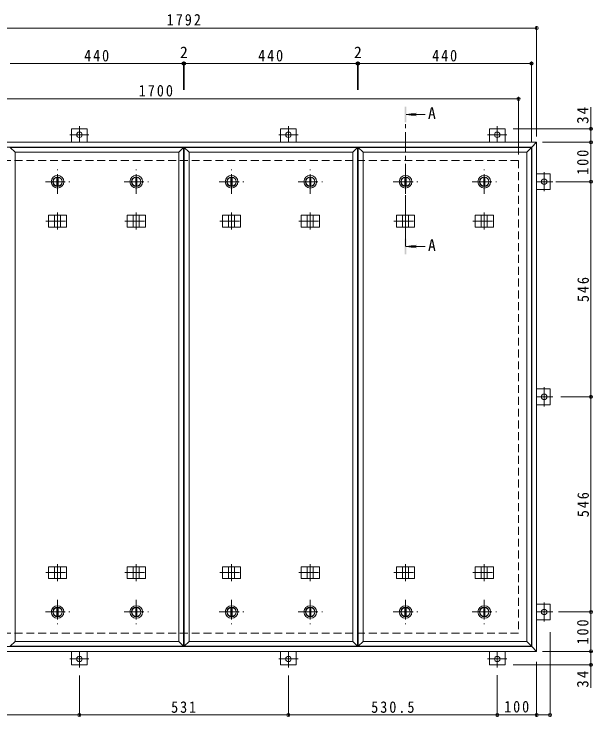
# Model space of a CAD drawing. Units: millimetres at full size, sheet at 1:10. Extents: x -2570 to 2371, y -1962 to 1385.
# Drawn here: x -1527 to -56, y -399 to 1385 of the extents above; entities that cross this region are included whole.
import ezdxf
from ezdxf.enums import TextEntityAlignment as Align

# ---------------------------------------------------------------- set-up
doc = ezdxf.new("R2010")
doc.units = ezdxf.units.MM
doc.header["$LTSCALE"] = 10
doc.header["$PDMODE"] = 32
doc.header["$PDSIZE"] = 8
doc.linetypes.add('CHAIN1', pattern=[8, 5, -1, 1, -1])
doc.linetypes.add('DASHED2', pattern=[3, 2, -1])
for name, color, linetype, lineweight in [('0-1_躯体', 2, 'DASHED2', 9), ('0-2_仕上', 4, 'Continuous', 9), ('0-3_建具', 4, 'Continuous', 9), ('0-5_寸法', 4, 'Continuous', 9), ('0-C', 2, 'Continuous', 9), ('0-E', 3, 'Continuous', 9), ('0-F', 7, 'Continuous', 9)]:
    doc.layers.add(name, color=color, linetype=linetype, lineweight=lineweight)
doc.styles.add('ＭＳ ゴシック', font='')
doc.styles.get('ＭＳ ゴシック').set_extended_font_data('MS Gothic')

msp = doc.modelspace()

# ---------------------------------------------------------------- linework, layer by layer
at = {"layer": '0-1_躯体'}
for p, q in [((-1945.05, 1013.77), (-245.05, 1013.77)), ((-245.05, 1013.77), (-245.05, -186.23)), ((-245.05, -186.23), (-1945.05, -186.23))]:
    msp.add_line(p, q, dxfattribs=at)
at = {"layer": '0-2_仕上'}
for p, q in [((-1524.05, 1034.77), (-1524.05, -207.23)), ((-1108.05, 1034.77), (-1108.05, -207.23)), ((-1096.05, 1046.77), (-1096.05, -219.23)), ((-1094.05, 1046.77), (-1094.05, -219.23)), ((-1082.05, 1034.77), (-1082.05, -207.23)), ((-666.05, 1034.77), (-666.05, -207.23)), ((-654.05, 1046.77), (-654.05, -219.23)), ((-652.05, 1046.77), (-652.05, -219.23)), ((-640.05, 1034.77), (-640.05, -207.23)), ((-224.05, 1034.77), (-224.05, -207.23)), ((-212.05, 1046.77), (-212.05, -219.23))]:
    msp.add_line(p, q, dxfattribs=at)
for points in [[(-1524.05, 1034.77), (-1536.05, 1046.77), (-1096.05, 1046.77)], [(-1524.05, 1034.77), (-1108.05, 1034.77), (-1096.05, 1046.77)], [(-1082.05, 1034.77), (-1094.05, 1046.77), (-654.05, 1046.77)], [(-1082.05, 1034.77), (-666.05, 1034.77), (-654.05, 1046.77)], [(-640.05, 1034.77), (-652.05, 1046.77), (-212.05, 1046.77)], [(-640.05, 1034.77), (-224.05, 1034.77), (-212.05, 1046.77)], [(-1524.05, -207.23), (-1536.05, -219.23), (-1096.05, -219.23)], [(-1524.05, -207.23), (-1108.05, -207.23), (-1096.05, -219.23)], [(-1082.05, -207.23), (-1094.05, -219.23), (-654.05, -219.23)], [(-1082.05, -207.23), (-666.05, -207.23), (-654.05, -219.23)], [(-640.05, -207.23), (-652.05, -219.23), (-212.05, -219.23)], [(-640.05, -207.23), (-224.05, -207.23), (-212.05, -219.23)]]:
    msp.add_lwpolyline(points, dxfattribs=at)
at = {"layer": '0-3_建具', "color": 2}
for p, q in [((-1991.05, 1059.77), (-199.05, 1059.77)), ((-211.05, 1047.77), (-199.05, 1059.77)), ((-199.05, 1059.77), (-199.05, -232.23)), ((-1979.05, 1047.77), (-211.05, 1047.77)), ((-211.05, -220.23), (-211.05, 1047.77)), ((-211.05, -220.23), (-1979.05, -220.23)), ((-211.05, -220.23), (-199.05, -232.23)), ((-199.05, -232.23), (-1991.05, -232.23))]:
    msp.add_line(p, q, dxfattribs=at)
at = {"layer": '0-3_建具'}
for p, q in [((-1439.14, 874.77), (-1439.14, 844.77)), ((-1439.14, 874.77), (-1392.96, 874.77)), ((-1423.55, 874.77), (-1423.55, 844.77)), ((-1408.55, 874.77), (-1408.55, 844.77)), ((-1392.96, 874.77), (-1392.96, 844.77)), ((-1239.14, 874.77), (-1239.14, 844.77)), ((-1239.14, 874.77), (-1192.96, 874.77)), ((-1223.55, 874.77), (-1223.55, 844.77)), ((-1208.55, 874.77), (-1208.55, 844.77)), ((-1192.96, 874.77), (-1192.96, 844.77)), ((-997.14, 874.77), (-997.14, 844.77)), ((-997.14, 874.77), (-950.96, 874.77)), ((-981.55, 874.77), (-981.55, 844.77)), ((-966.55, 874.77), (-966.55, 844.77)), ((-950.96, 874.77), (-950.96, 844.77)), ((-797.14, 874.77), (-797.14, 844.77)), ((-797.14, 874.77), (-750.96, 874.77)), ((-781.55, 874.77), (-781.55, 844.77)), ((-766.55, 874.77), (-766.55, 844.77)), ((-750.96, 874.77), (-750.96, 844.77)), ((-555.14, 874.77), (-555.14, 844.77)), ((-555.14, 874.77), (-508.96, 874.77)), ((-539.55, 874.77), (-539.55, 844.77)), ((-524.55, 874.77), (-524.55, 844.77)), ((-508.96, 874.77), (-508.96, 844.77)), ((-355.14, 874.77), (-355.14, 844.77)), ((-355.14, 874.77), (-308.96, 874.77)), ((-339.55, 874.77), (-339.55, 844.77)), ((-324.55, 874.77), (-324.55, 844.77)), ((-308.96, 874.77), (-308.96, 844.77)), ((-1439.14, 844.77), (-1392.96, 844.77)), ((-1239.14, 844.77), (-1192.96, 844.77)), ((-997.14, 844.77), (-950.96, 844.77)), ((-797.14, 844.77), (-750.96, 844.77)), ((-555.14, 844.77), (-508.96, 844.77)), ((-355.14, 844.77), (-308.96, 844.77)), ((-1439.14, -47.23), (-1439.14, -17.23)), ((-1439.14, -17.23), (-1392.96, -17.23)), ((-1423.55, -47.23), (-1423.55, -17.23)), ((-1408.55, -47.23), (-1408.55, -17.23)), ((-1392.96, -47.23), (-1392.96, -17.23)), ((-1239.14, -47.23), (-1239.14, -17.23)), ((-1239.14, -17.23), (-1192.96, -17.23)), ((-1223.55, -47.23), (-1223.55, -17.23)), ((-1208.55, -47.23), (-1208.55, -17.23)), ((-1192.96, -47.23), (-1192.96, -17.23)), ((-997.14, -47.23), (-997.14, -17.23)), ((-997.14, -17.23), (-950.96, -17.23)), ((-981.55, -47.23), (-981.55, -17.23)), ((-966.55, -47.23), (-966.55, -17.23)), ((-950.96, -47.23), (-950.96, -17.23)), ((-797.14, -47.23), (-797.14, -17.23)), ((-797.14, -17.23), (-750.96, -17.23)), ((-781.55, -47.23), (-781.55, -17.23)), ((-766.55, -47.23), (-766.55, -17.23)), ((-750.96, -47.23), (-750.96, -17.23)), ((-555.14, -47.23), (-555.14, -17.23)), ((-555.14, -17.23), (-508.96, -17.23)), ((-539.55, -47.23), (-539.55, -17.23)), ((-524.55, -47.23), (-524.55, -17.23)), ((-508.96, -47.23), (-508.96, -17.23)), ((-355.14, -47.23), (-355.14, -17.23)), ((-355.14, -17.23), (-308.96, -17.23)), ((-339.55, -47.23), (-339.55, -17.23)), ((-324.55, -47.23), (-324.55, -17.23)), ((-308.96, -47.23), (-308.96, -17.23)), ((-1439.14, -47.23), (-1392.96, -47.23)), ((-1239.14, -47.23), (-1192.96, -47.23)), ((-997.14, -47.23), (-950.96, -47.23)), ((-797.14, -47.23), (-750.96, -47.23)), ((-555.14, -47.23), (-508.96, -47.23)), ((-355.14, -47.23), (-308.96, -47.23))]:
    msp.add_line(p, q, dxfattribs=at)
at = {"layer": '0-3_建具', "linetype": 'CHAIN1'}
for p, q in [((-1416.05, 881.89), (-1416.05, 838.65)), ((-1216.05, 881.89), (-1216.05, 838.65)), ((-974.05, 881.89), (-974.05, 838.65)), ((-774.05, 881.89), (-774.05, 838.65)), ((-532.05, 881.89), (-532.05, 838.65)), ((-332.05, 881.89), (-332.05, 838.65)), ((-1445.46, 859.77), (-1386.64, 859.77)), ((-1245.46, 859.77), (-1186.64, 859.77)), ((-1003.46, 859.77), (-944.64, 859.77)), ((-803.46, 859.77), (-744.64, 859.77)), ((-561.46, 859.77), (-502.64, 859.77)), ((-361.46, 859.77), (-302.64, 859.77)), ((-1416.05, -54.35), (-1416.05, -11.11)), ((-1216.05, -54.35), (-1216.05, -11.11)), ((-974.05, -54.35), (-974.05, -11.11)), ((-774.05, -54.35), (-774.05, -11.11)), ((-532.05, -54.35), (-532.05, -11.11)), ((-332.05, -54.35), (-332.05, -11.11)), ((-1445.46, -32.23), (-1386.64, -32.23)), ((-1245.46, -32.23), (-1186.64, -32.23)), ((-1003.46, -32.23), (-944.64, -32.23)), ((-803.46, -32.23), (-744.64, -32.23)), ((-561.46, -32.23), (-502.64, -32.23)), ((-361.46, -32.23), (-302.64, -32.23))]:
    msp.add_line(p, q, dxfattribs=at)
at = {"layer": '0-5_寸法'}
for p, q in [((-530.05, 1130.59), (-505.26, 1133.85)), ((-530.05, 1130.59), (-505.26, 1127.32)), ((-530.05, 1130.59), (-482.58, 1130.59)), ((-530.05, 795.46), (-505.26, 798.72)), ((-530.05, 795.46), (-505.26, 792.2)), ((-530.05, 795.46), (-482.58, 795.46))]:
    msp.add_line(p, q, dxfattribs=at)
at = {"layer": '0-5_寸法', "linetype": 'CHAIN1'}
msp.add_line((-532.05, 795.46), (-532.05, 1110.59), dxfattribs=at)
at = {"layer": '0-5_寸法'}
for points in [[(-530.05, 1150.59), (-534.05, 1150.59), (-530.05, 1110.59), (-534.05, 1110.59)], [(-530.05, 775.46), (-534.05, 775.46), (-530.05, 815.46), (-534.05, 815.46)]]:
    msp.add_solid(points, dxfattribs=at)
at = {"layer": '0-C', "linetype": 'CHAIN1'}
for p, q in [((-1416.05, 928.77), (-1416.05, 990.77)), ((-1216.05, 928.77), (-1216.05, 990.77)), ((-974.05, 928.77), (-974.05, 990.77)), ((-774.05, 928.77), (-774.05, 990.77)), ((-532.05, 928.77), (-532.05, 990.77)), ((-332.05, 928.77), (-332.05, 990.77)), ((-1447.05, 959.77), (-1385.05, 959.77)), ((-1247.05, 959.77), (-1185.05, 959.77)), ((-1005.05, 959.77), (-943.05, 959.77)), ((-805.05, 959.77), (-743.05, 959.77)), ((-563.05, 959.77), (-501.05, 959.77)), ((-363.05, 959.77), (-301.05, 959.77)), ((-1416.05, -101.23), (-1416.05, -163.23)), ((-1216.05, -101.23), (-1216.05, -163.23)), ((-974.05, -101.23), (-974.05, -163.23)), ((-774.05, -101.23), (-774.05, -163.23)), ((-532.05, -101.23), (-532.05, -163.23)), ((-332.05, -101.23), (-332.05, -163.23)), ((-1447.05, -132.23), (-1385.05, -132.23)), ((-1247.05, -132.23), (-1185.05, -132.23)), ((-1005.05, -132.23), (-943.05, -132.23)), ((-805.05, -132.23), (-743.05, -132.23)), ((-563.05, -132.23), (-501.05, -132.23)), ((-363.05, -132.23), (-301.05, -132.23))]:
    msp.add_line(p, q, dxfattribs=at)
at = {"layer": '0-C'}
for p, q in [((-1417.55, 971.17), (-1417.55, 948.37)), ((-1414.55, 971.17), (-1414.55, 948.37)), ((-1217.55, 971.17), (-1217.55, 948.37)), ((-1214.55, 971.17), (-1214.55, 948.37)), ((-975.55, 971.17), (-975.55, 948.37)), ((-972.55, 971.17), (-972.55, 948.37)), ((-775.55, 971.17), (-775.55, 948.37)), ((-772.55, 971.17), (-772.55, 948.37)), ((-533.55, 971.17), (-533.55, 948.37)), ((-530.55, 971.17), (-530.55, 948.37)), ((-333.55, 971.17), (-333.55, 948.37)), ((-330.55, 971.17), (-330.55, 948.37)), ((-1417.55, -143.63), (-1417.55, -120.83)), ((-1414.55, -143.63), (-1414.55, -120.83)), ((-1217.55, -143.63), (-1217.55, -120.83)), ((-1214.55, -143.63), (-1214.55, -120.83)), ((-975.55, -143.63), (-975.55, -120.83)), ((-972.55, -143.63), (-972.55, -120.83)), ((-775.55, -143.63), (-775.55, -120.83)), ((-772.55, -143.63), (-772.55, -120.83)), ((-533.55, -143.63), (-533.55, -120.83)), ((-530.55, -143.63), (-530.55, -120.83)), ((-333.55, -143.63), (-333.55, -120.83)), ((-330.55, -143.63), (-330.55, -120.83))]:
    msp.add_line(p, q, dxfattribs=at)
for centre, radius in [((-1416.05, 959.77), 16), ((-1416.05, 959.77), 12), ((-1416.05, 959.77), 11.5), ((-1216.05, 959.77), 16), ((-1216.05, 959.77), 12), ((-1216.05, 959.77), 11.5), ((-974.05, 959.77), 16), ((-974.05, 959.77), 12), ((-974.05, 959.77), 11.5), ((-774.05, 959.77), 16), ((-774.05, 959.77), 12), ((-774.05, 959.77), 11.5), ((-532.05, 959.77), 16), ((-532.05, 959.77), 12), ((-532.05, 959.77), 11.5), ((-332.05, 959.77), 16), ((-332.05, 959.77), 12), ((-332.05, 959.77), 11.5), ((-1416.05, -132.23), 16), ((-1416.05, -132.23), 12), ((-1416.05, -132.23), 11.5), ((-1216.05, -132.23), 16), ((-1216.05, -132.23), 12), ((-1216.05, -132.23), 11.5), ((-974.05, -132.23), 16), ((-974.05, -132.23), 12), ((-974.05, -132.23), 11.5), ((-774.05, -132.23), 16), ((-774.05, -132.23), 12), ((-774.05, -132.23), 11.5), ((-532.05, -132.23), 16), ((-532.05, -132.23), 12), ((-532.05, -132.23), 11.5), ((-332.05, -132.23), 16), ((-332.05, -132.23), 12), ((-332.05, -132.23), 11.5)]:
    msp.add_circle(centre, radius, dxfattribs=at)
at = {"layer": '0-E'}
for p, q in [((-1380.55, 1093.97), (-1380.55, 1059.77)), ((-1380.55, 1093.97), (-1340.55, 1093.97)), ((-1340.55, 1093.97), (-1340.55, 1059.77)), ((-849.55, 1093.97), (-809.55, 1093.97)), ((-849.55, 1093.97), (-849.55, 1059.77)), ((-809.55, 1093.97), (-809.55, 1059.77)), ((-319.05, 1093.97), (-279.05, 1093.97)), ((-319.05, 1093.97), (-319.05, 1059.77)), ((-279.05, 1093.97), (-279.05, 1059.77)), ((-164.85, 979.77), (-199.05, 979.77)), ((-164.85, 979.77), (-164.85, 939.77)), ((-164.85, 939.77), (-199.05, 939.77)), ((-164.85, 433.77), (-199.05, 433.77)), ((-164.85, 433.77), (-164.85, 393.77)), ((-164.85, 393.77), (-199.05, 393.77)), ((-164.85, -112.23), (-199.05, -112.23)), ((-164.85, -112.23), (-164.85, -152.23)), ((-164.85, -152.23), (-199.05, -152.23)), ((-1380.55, -266.43), (-1380.55, -232.23)), ((-1340.55, -266.43), (-1340.55, -232.23)), ((-849.55, -266.43), (-849.55, -232.23)), ((-809.55, -266.43), (-809.55, -232.23)), ((-319.05, -266.43), (-319.05, -232.23)), ((-279.05, -266.43), (-279.05, -232.23)), ((-1340.55, -266.43), (-1380.55, -266.43)), ((-809.55, -266.43), (-849.55, -266.43)), ((-279.05, -266.43), (-319.05, -266.43))]:
    msp.add_line(p, q, dxfattribs=at)
at = {"layer": '0-E', "linetype": 'CHAIN1'}
for p, q in [((-1360.55, 1100.94), (-1360.55, 1059.77)), ((-829.55, 1100.94), (-829.55, 1059.77)), ((-299.05, 1100.94), (-299.05, 1059.77)), ((-1336.17, 1078.97), (-1384.93, 1078.97)), ((-805.17, 1078.97), (-853.93, 1078.97)), ((-274.67, 1078.97), (-323.43, 1078.97)), ((-179.85, 935.39), (-179.85, 984.15)), ((-157.88, 959.77), (-199.05, 959.77)), ((-179.85, 389.39), (-179.85, 438.15)), ((-157.88, 413.77), (-199.05, 413.77)), ((-179.85, -156.61), (-179.85, -107.85)), ((-157.88, -132.23), (-199.05, -132.23)), ((-1360.55, -273.4), (-1360.55, -232.23)), ((-829.55, -273.4), (-829.55, -232.23)), ((-299.05, -273.4), (-299.05, -232.23)), ((-1384.93, -251.43), (-1336.17, -251.43)), ((-853.93, -251.43), (-805.17, -251.43)), ((-323.43, -251.43), (-274.67, -251.43))]:
    msp.add_line(p, q, dxfattribs=at)
at = {"layer": '0-E'}
for centre in [(-1360.55, 1078.97), (-829.55, 1078.97), (-299.05, 1078.97), (-179.85, 959.77), (-179.85, 413.77), (-179.85, -132.23), (-1360.55, -251.43), (-829.55, -251.43), (-299.05, -251.43)]:
    msp.add_circle(centre, 7, dxfattribs=at)
at = {"layer": '0-F'}
for p, q in [((-1991.05, 1349.77), (-199.05, 1349.77)), ((-199.05, 1074.77), (-199.05, 1354.77)), ((-1536.05, 1259.77), (-1096.05, 1259.77)), ((-1096.05, 1262.77), (-1096.05, 1192.88)), ((-1096.05, 1259.77), (-1094.05, 1259.77)), ((-1094.05, 1262.77), (-1094.05, 1192.88)), ((-1094.05, 1259.77), (-654.05, 1259.77)), ((-654.05, 1262.77), (-654.05, 1192.88)), ((-654.05, 1259.77), (-652.05, 1259.77)), ((-652.05, 1262.77), (-652.05, 1192.88)), ((-652.05, 1259.77), (-212.05, 1259.77)), ((-212.05, 1061.77), (-212.05, 1264.77)), ((-1945.05, 1169.77), (-245.05, 1169.77)), ((-245.05, 1028.77), (-245.05, 1174.77)), ((-60.96, 1093.97), (-60.96, 1149.15)), ((-55.96, 1093.97), (-259.05, 1093.97)), ((-60.96, 1059.77), (-60.96, 1093.97)), ((-184.05, 1059.77), (-55.96, 1059.77)), ((-60.96, 959.77), (-60.96, 1059.77)), ((-150.12, 959.77), (-55.96, 959.77)), ((-60.96, 413.77), (-60.96, 959.77)), ((-57.96, 413.77), (-137.88, 413.77)), ((-60.96, -132.23), (-60.96, 413.77)), ((-143.53, -132.23), (-55.96, -132.23)), ((-60.96, -232.23), (-60.96, -132.23)), ((-164.85, -398.6), (-164.85, -183.44)), ((-184.05, -232.23), (-55.96, -232.23)), ((-60.96, -232.23), (-60.96, -266.43)), ((-55.96, -266.43), (-259.05, -266.43)), ((-199.05, -258.44), (-199.05, -398.6)), ((-60.96, -266.43), (-60.96, -324.38)), ((-1360.55, -396.6), (-1360.55, -293.4)), ((-829.55, -396.6), (-829.55, -293.4)), ((-299.05, -292.37), (-299.05, -398.6)), ((-1891.05, -393.6), (-1360.55, -393.6)), ((-1360.55, -393.6), (-829.55, -393.6)), ((-829.55, -393.6), (-299.05, -393.6)), ((-299.05, -393.6), (-199.05, -393.6)), ((-199.05, -393.6), (-164.85, -393.6))]:
    msp.add_line(p, q, dxfattribs=at)
for p in [(-199.05, 1349.77), (-1096.05, 1259.77), (-1094.05, 1259.77), (-654.05, 1259.77), (-652.05, 1259.77), (-212.05, 1259.77), (-245.05, 1169.77), (-60.96, 1093.97), (-60.96, 1059.77), (-60.96, 959.77), (-60.96, 413.77), (-60.96, -132.23), (-60.96, -232.23), (-60.96, -266.43), (-1360.55, -393.6), (-829.55, -393.6), (-299.05, -393.6), (-199.05, -393.6), (-164.85, -393.6)]:
    msp.add_point(p, dxfattribs=at)

# ---------------------------------------------------------------- texts
at = {"layer": '0-5_寸法', "color": 2, "style": 'ＭＳ ゴシック'}
for p in [(-475.02, 1110.19), (-475.02, 775.07)]:
    msp.add_text('A', height=29.33, dxfattribs=at).set_placement(p, align=Align.BOTTOM_LEFT)
at = {"layer": '0-F', "color": 2, "style": 'ＭＳ ゴシック'}
for p in [(-1105.05, 1264.77), (-663.05, 1264.77)]:
    msp.add_text('2', height=29.33, dxfattribs=at).set_placement(p, align=Align.BOTTOM_LEFT)
at = {"layer": '0-F', "color": 2, "char_height": 29.33, "attachment_point": 7, "style": 'ＭＳ ゴシック'}
for s, insert in [('\\T1.28;\\W0.9;1792', (-1138.8, 1355.77)), ('\\T1.27;\\W0.9;440', (-1348.55, 1264.77)), ('\\T1.27;\\W0.9;440', (-906.55, 1264.77)), ('\\T1.27;\\W0.9;440', (-464.55, 1264.77)), ('\\T1.28;\\W0.9;1700', (-1209.76, 1175.77)), ('\\T1.27;\\W0.9;531', (-1127.55, -388.6)), ('\\T1.28;\\W0.9;530.5', (-619.3, -388.6)), ('\\T1.27;\\W0.9;100', (-281.55, -387.6))]:
    msp.add_mtext(s, dxfattribs=dict(at, insert=insert))
at = {"layer": '0-F', "color": 2, "char_height": 29.33, "attachment_point": 7, "rotation": 90, "style": 'ＭＳ ゴシック'}
for s, insert in [('\\T1.27;\\W0.95;34', (-66.96, 1106.65)), ('\\T1.27;\\W0.9;100', (-66.96, 977.27)), ('\\T1.27;\\W0.9;546', (-65.96, 654.27)), ('\\T1.27;\\W0.9;546', (-65.96, 108.27)), ('\\T1.27;\\W0.9;100', (-66.96, -214.73)), ('\\T1.27;\\W0.95;34', (-66.96, -324.38))]:
    msp.add_mtext(s, dxfattribs=dict(at, insert=insert))

doc.saveas('drawing.dxf')
